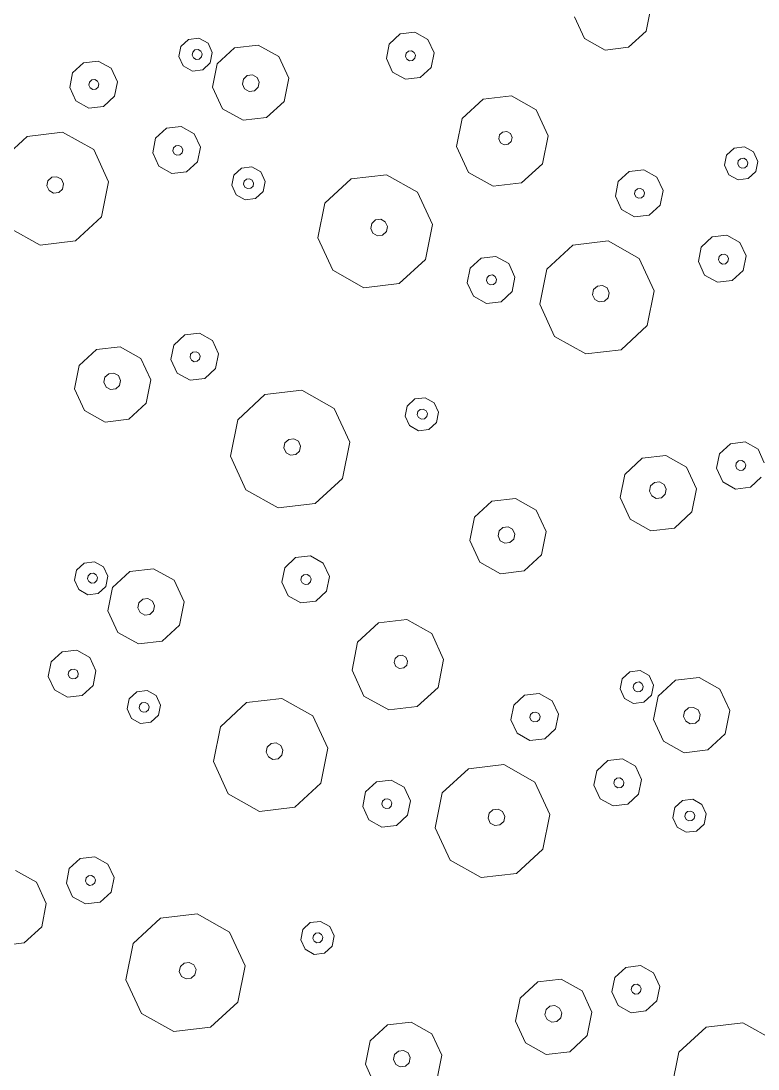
# Model space of a CAD drawing. Header units: metres. Extents: x -2858 to 512, y -1995 to 1252.
# Drawn here: x -927.36 to -924.905, y -899.236 to -895.742 of the extents above; entities that cross this region are included whole.
import ezdxf

# ---------------------------------------------------------------- set-up
doc = ezdxf.new("R2010")
doc.units = ezdxf.units.M
doc.layers.add('Calque commun', color=7, linetype='Continuous')

# ---------------------------------------------------------------- blocks, each defined once
blk = doc.blocks.new('pattern')
at = {"layer": 'Calque commun', "color": 54, "linetype": 'Continuous', "lineweight": 9}
for p, q in [((78.9895, 110.3044), (78.9626, 110.4251)), ((79.0821, 110.2226), (78.9895, 110.3044)), ((79.3116, 110.2737), (79.2052, 110.2109)), ((79.2052, 110.2109), (79.0821, 110.2226)), ((79.0645, 109.9715), (79.0842, 110.0169)), ((79.0842, 110.0169), (79.1267, 110.042)), ((79.1267, 110.042), (79.176, 110.0374)), ((79.176, 110.0374), (79.213, 110.0046)), ((79.1267, 109.9664), (79.1308, 109.9759)), ((79.1308, 109.9759), (79.1398, 109.9812)), ((79.1398, 109.9812), (79.1501, 109.9802)), ((79.1501, 109.9802), (79.1579, 109.9734)), ((79.213, 110.0046), (79.2238, 109.9564)), ((79.0752, 109.9233), (79.0645, 109.9715)), ((79.129, 109.9563), (79.1267, 109.9664)), ((79.1367, 109.9494), (79.129, 109.9563)), ((79.1471, 109.9484), (79.1367, 109.9494)), ((79.156, 109.9537), (79.1471, 109.9484)), ((79.1601, 109.9632), (79.156, 109.9537)), ((79.1579, 109.9734), (79.1601, 109.9632)), ((79.2238, 109.9564), (79.2041, 109.911)), ((79.2992, 109.9065), (79.3673, 109.9468)), ((79.3673, 109.9468), (79.4461, 109.9393)), ((79.1123, 109.8906), (79.0752, 109.9233)), ((79.2041, 109.911), (79.1615, 109.8859)), ((79.2678, 109.834), (79.2992, 109.9065)), ((79.4461, 109.9393), (79.5054, 109.8869)), ((79.1615, 109.8859), (79.1123, 109.8906)), ((79.5054, 109.8869), (79.5226, 109.8097)), ((79.3676, 109.8325), (79.3825, 109.8413)), ((79.3825, 109.8413), (79.3998, 109.8396)), ((79.3998, 109.8396), (79.4127, 109.8282)), ((79.285, 109.7567), (79.2678, 109.834)), ((79.3607, 109.8166), (79.3676, 109.8325)), ((79.3645, 109.7997), (79.3607, 109.8166)), ((79.4165, 109.8113), (79.4096, 109.7954)), ((79.4127, 109.8282), (79.4165, 109.8113)), ((79.5226, 109.8097), (79.4911, 109.7371)), ((78.552, 109.7489), (78.5818, 109.7665)), ((78.5818, 109.7665), (78.6162, 109.7632)), ((79.3775, 109.7883), (79.3645, 109.7997)), ((79.3947, 109.7866), (79.3775, 109.7883)), ((79.4096, 109.7954), (79.3947, 109.7866)), ((78.5382, 109.7171), (78.552, 109.7489)), ((78.6162, 109.7632), (78.6422, 109.7403)), ((78.6422, 109.7403), (78.6497, 109.7065)), ((79.3443, 109.7044), (79.285, 109.7567)), ((79.4911, 109.7371), (79.423, 109.6969)), ((78.5457, 109.6833), (78.5382, 109.7171)), ((78.5776, 109.7144), (78.5818, 109.7239)), ((78.5799, 109.7042), (78.5776, 109.7144)), ((78.5877, 109.6974), (78.5799, 109.7042)), ((78.5818, 109.7239), (78.5907, 109.7292)), ((78.598, 109.6964), (78.5877, 109.6974)), ((78.5907, 109.7292), (78.601, 109.7282)), ((78.6069, 109.7017), (78.598, 109.6964)), ((78.601, 109.7282), (78.6088, 109.7213)), ((78.6111, 109.7112), (78.6069, 109.7017)), ((78.6088, 109.7213), (78.6111, 109.7112)), ((78.6497, 109.7065), (78.6359, 109.6748)), ((79.423, 109.6969), (79.3443, 109.7044)), ((78.5717, 109.6604), (78.5457, 109.6833)), ((78.6061, 109.6572), (78.5717, 109.6604)), ((78.6359, 109.6748), (78.6061, 109.6572)), ((79.7398, 109.629), (79.8079, 109.6692)), ((79.7083, 109.5564), (79.7398, 109.629)), ((78.2432, 109.5778), (78.3113, 109.6181)), ((78.3113, 109.6181), (78.3901, 109.6106)), ((78.3901, 109.6106), (78.4494, 109.5582)), ((78.2118, 109.5053), (78.2432, 109.5778)), ((78.4494, 109.5582), (78.4666, 109.481)), ((79.7255, 109.4792), (79.7083, 109.5564)), ((79.8088, 109.5405), (79.8156, 109.5564)), ((79.8156, 109.5564), (79.8305, 109.5652)), ((79.8305, 109.5652), (79.8478, 109.5636)), ((79.8478, 109.5636), (79.8607, 109.5521)), ((78.3189, 109.5135), (78.3338, 109.5222)), ((78.3338, 109.5222), (78.351, 109.5206)), ((78.611, 109.5122), (78.6535, 109.5373)), ((78.6535, 109.5373), (78.7027, 109.5326)), ((78.7027, 109.5326), (78.7398, 109.4999)), ((79.8125, 109.5237), (79.8088, 109.5405)), ((79.8255, 109.5122), (79.8125, 109.5237)), ((79.8645, 109.5352), (79.8576, 109.5194)), ((79.8607, 109.5521), (79.8645, 109.5352)), ((79.9632, 109.5321), (79.9317, 109.4595)), ((78.229, 109.428), (78.2118, 109.5053)), ((78.312, 109.4976), (78.3189, 109.5135)), ((78.3158, 109.4807), (78.312, 109.4976)), ((78.351, 109.5206), (78.364, 109.5092)), ((78.3677, 109.4923), (78.3609, 109.4764)), ((78.364, 109.5092), (78.3677, 109.4923)), ((78.5913, 109.4668), (78.611, 109.5122)), ((78.7398, 109.4999), (78.7506, 109.4517)), ((79.8427, 109.5106), (79.8255, 109.5122)), ((79.8576, 109.5194), (79.8427, 109.5106)), ((78.3287, 109.4692), (78.3158, 109.4807)), ((78.346, 109.4676), (78.3287, 109.4692)), ((78.3609, 109.4764), (78.346, 109.4676)), ((78.4666, 109.481), (78.4351, 109.4084)), ((78.602, 109.4186), (78.5913, 109.4668)), ((78.6522, 109.4646), (78.6563, 109.4742)), ((78.6544, 109.4545), (78.6522, 109.4646)), ((78.6622, 109.4476), (78.6544, 109.4545)), ((78.6563, 109.4742), (78.6653, 109.4794)), ((78.6653, 109.4794), (78.6756, 109.4785)), ((78.6815, 109.4519), (78.6726, 109.4467)), ((78.6756, 109.4785), (78.6834, 109.4716)), ((78.6856, 109.4615), (78.6815, 109.4519)), ((78.6834, 109.4716), (78.6856, 109.4615)), ((78.7506, 109.4517), (78.7309, 109.4063)), ((79.7848, 109.4268), (79.7255, 109.4792)), ((79.9317, 109.4595), (79.8636, 109.4193)), ((78.2883, 109.3757), (78.229, 109.428)), ((78.6391, 109.3859), (78.602, 109.4186)), ((78.6726, 109.4467), (78.6622, 109.4476)), ((78.9013, 109.3614), (79.0035, 109.4217)), ((79.0035, 109.4217), (79.1217, 109.4105)), ((79.8636, 109.4193), (79.7848, 109.4268)), ((78.4351, 109.4084), (78.367, 109.3682)), ((78.6883, 109.3812), (78.6391, 109.3859)), ((78.7309, 109.4063), (78.6883, 109.3812)), ((79.1217, 109.4105), (79.2106, 109.3319)), ((78.367, 109.3682), (78.2883, 109.3757)), ((78.3496, 109.3314), (78.3794, 109.349)), ((78.3794, 109.349), (78.4138, 109.3457)), ((78.8541, 109.2525), (78.9013, 109.3614)), ((78.3358, 109.2996), (78.3496, 109.3314)), ((78.3756, 109.3088), (78.3845, 109.314)), ((78.3845, 109.314), (78.3948, 109.3131)), ((78.3948, 109.3131), (78.4026, 109.3062)), ((78.4138, 109.3457), (78.4398, 109.3228)), ((78.4398, 109.3228), (78.4473, 109.289)), ((79.2106, 109.3319), (79.2364, 109.2161)), ((78.3433, 109.2658), (78.3358, 109.2996)), ((78.3714, 109.2992), (78.3756, 109.3088)), ((78.3737, 109.2891), (78.3714, 109.2992)), ((78.3815, 109.2822), (78.3737, 109.2891)), ((78.3918, 109.2812), (78.3815, 109.2822)), ((78.4008, 109.2865), (78.3918, 109.2812)), ((78.4049, 109.2961), (78.4008, 109.2865)), ((78.4026, 109.3062), (78.4049, 109.2961)), ((78.4473, 109.289), (78.4335, 109.2572)), ((78.3693, 109.2429), (78.3433, 109.2658)), ((78.4037, 109.2396), (78.3693, 109.2429)), ((78.4335, 109.2572), (78.4037, 109.2396)), ((78.8799, 109.1367), (78.8541, 109.2525)), ((78.9994, 109.2383), (79.0063, 109.2542)), ((79.0063, 109.2542), (79.0212, 109.263)), ((79.0212, 109.263), (79.0384, 109.2614)), ((79.0384, 109.2614), (79.0514, 109.2499)), ((79.0514, 109.2499), (79.0552, 109.233)), ((79.0032, 109.2214), (78.9994, 109.2383)), ((79.0162, 109.21), (79.0032, 109.2214)), ((79.0334, 109.2083), (79.0162, 109.21)), ((79.0483, 109.2171), (79.0334, 109.2083)), ((79.0552, 109.233), (79.0483, 109.2171)), ((79.2364, 109.2161), (79.1892, 109.1073)), ((78.6329, 109.1604), (78.6755, 109.1855)), ((78.6755, 109.1855), (78.7247, 109.1808)), ((78.7247, 109.1808), (78.7617, 109.1481)), ((77.5936, 109.1368), (77.6428, 109.1322)), ((78.6132, 109.115), (78.6329, 109.1604)), ((78.7617, 109.1481), (78.7725, 109.0998)), ((78.9689, 109.0582), (78.8799, 109.1367)), ((77.5313, 109.0664), (77.551, 109.1117)), ((77.6428, 109.1322), (77.6799, 109.0994)), ((78.624, 109.0667), (78.6132, 109.115)), ((78.6754, 109.1099), (78.6795, 109.1194)), ((78.6777, 109.0997), (78.6754, 109.1099)), ((78.6795, 109.1194), (78.6885, 109.1247)), ((78.6885, 109.1247), (78.6988, 109.1237)), ((78.6988, 109.1237), (78.7066, 109.1168)), ((78.7089, 109.1067), (78.7047, 109.0972)), ((78.7066, 109.1168), (78.7089, 109.1067)), ((79.1892, 109.1073), (79.087, 109.0469)), ((79.6826, 109.0965), (79.7124, 109.114)), ((79.7124, 109.114), (79.7468, 109.1108)), ((79.7468, 109.1108), (79.7728, 109.0879)), ((77.5935, 109.0612), (77.5976, 109.0708)), ((77.5976, 109.0708), (77.6066, 109.076)), ((77.6066, 109.076), (77.6169, 109.075)), ((77.6169, 109.075), (77.6247, 109.0682)), ((77.6247, 109.0682), (77.627, 109.058)), ((77.6799, 109.0994), (77.6906, 109.0512)), ((78.661, 109.034), (78.624, 109.0667)), ((78.6854, 109.0929), (78.6777, 109.0997)), ((78.6958, 109.0919), (78.6854, 109.0929)), ((78.7047, 109.0972), (78.6958, 109.0919)), ((78.7725, 109.0998), (78.7528, 109.0545)), ((79.6688, 109.0647), (79.6826, 109.0965)), ((79.7066, 109.0619), (79.7107, 109.0714)), ((79.7107, 109.0714), (79.7196, 109.0767)), ((79.7196, 109.0767), (79.73, 109.0757)), ((79.73, 109.0757), (79.7378, 109.0688)), ((79.7378, 109.0688), (79.74, 109.0587)), ((79.7728, 109.0879), (79.7803, 109.0541)), ((77.5421, 109.0181), (77.5313, 109.0664)), ((77.5958, 109.0511), (77.5935, 109.0612)), ((77.6036, 109.0442), (77.5958, 109.0511)), ((77.6139, 109.0432), (77.6036, 109.0442)), ((77.6228, 109.0485), (77.6139, 109.0432)), ((77.627, 109.058), (77.6228, 109.0485)), ((77.6906, 109.0512), (77.6709, 109.0058)), ((77.7661, 109.0014), (77.8342, 109.0416)), ((77.8342, 109.0416), (77.9129, 109.0341)), ((77.9129, 109.0341), (77.9722, 108.9817)), ((78.7102, 109.0293), (78.661, 109.034)), ((78.7528, 109.0545), (78.7102, 109.0293)), ((79.087, 109.0469), (78.9689, 109.0582)), ((79.6763, 109.0309), (79.6688, 109.0647)), ((79.7088, 109.0517), (79.7066, 109.0619)), ((79.7166, 109.0448), (79.7088, 109.0517)), ((79.727, 109.0439), (79.7166, 109.0448)), ((79.7359, 109.0491), (79.727, 109.0439)), ((79.74, 109.0587), (79.7359, 109.0491)), ((79.7803, 109.0541), (79.7665, 109.0223)), ((77.5791, 108.9854), (77.5421, 109.0181)), ((77.6709, 109.0058), (77.6284, 108.9807)), ((77.7346, 108.9288), (77.7661, 109.0014)), ((79.1772, 108.9854), (79.2198, 109.0105)), ((79.2198, 109.0105), (79.269, 109.0058)), ((79.269, 109.0058), (79.3061, 108.9731)), ((79.7023, 109.008), (79.6763, 109.0309)), ((79.7367, 109.0047), (79.7023, 109.008)), ((79.7665, 109.0223), (79.7367, 109.0047)), ((79.9543, 108.9421), (80.0607, 109.005)), ((80.0607, 109.005), (80.1838, 108.9932)), ((77.6284, 108.9807), (77.5791, 108.9854)), ((77.9722, 108.9817), (77.9894, 108.9045)), ((79.1575, 108.94), (79.1772, 108.9854)), ((79.3061, 108.9731), (79.3168, 108.9249)), ((80.1838, 108.9932), (80.2764, 108.9114)), ((77.7518, 108.8516), (77.7346, 108.9288)), ((77.8276, 108.9114), (77.8345, 108.9273)), ((77.8345, 108.9273), (77.8494, 108.9361)), ((77.8494, 108.9361), (77.8666, 108.9344)), ((77.8666, 108.9344), (77.8796, 108.923)), ((79.1683, 108.8918), (79.1575, 108.94)), ((79.2197, 108.9349), (79.2238, 108.9444)), ((79.222, 108.9248), (79.2197, 108.9349)), ((79.2238, 108.9444), (79.2328, 108.9497)), ((79.2328, 108.9497), (79.2431, 108.9487)), ((79.2431, 108.9487), (79.2509, 108.9418)), ((79.2532, 108.9317), (79.249, 108.9222)), ((79.2509, 108.9418), (79.2532, 108.9317)), ((79.9051, 108.8287), (79.9543, 108.9421)), ((77.8313, 108.8945), (77.8276, 108.9114)), ((77.8443, 108.8831), (77.8313, 108.8945)), ((77.8833, 108.9061), (77.8764, 108.8902)), ((77.8796, 108.923), (77.8833, 108.9061)), ((77.9894, 108.9045), (77.958, 108.8319)), ((79.2053, 108.859), (79.1683, 108.8918)), ((79.2298, 108.9179), (79.222, 108.9248)), ((79.2401, 108.9169), (79.2298, 108.9179)), ((79.249, 108.9222), (79.2401, 108.9169)), ((79.3168, 108.9249), (79.2971, 108.8795)), ((80.2764, 108.9114), (80.3033, 108.7908)), ((77.8615, 108.8814), (77.8443, 108.8831)), ((77.8764, 108.8902), (77.8615, 108.8814)), ((79.2546, 108.8543), (79.2053, 108.859)), ((79.2971, 108.8795), (79.2546, 108.8543)), ((77.8111, 108.7992), (77.7518, 108.8516)), ((77.958, 108.8319), (77.8898, 108.7917)), ((79.932, 108.7081), (79.9051, 108.8287)), ((80.0663, 108.813), (80.0732, 108.8288)), ((80.0732, 108.8288), (80.0881, 108.8376)), ((80.0881, 108.8376), (80.1053, 108.836)), ((80.1053, 108.836), (80.1183, 108.8246)), ((80.1183, 108.8246), (80.1221, 108.8077)), ((77.8898, 108.7917), (77.8111, 108.7992)), ((78.7523, 108.7534), (78.834, 108.8017)), ((78.834, 108.8017), (78.9285, 108.7927)), ((78.9285, 108.7927), (78.9997, 108.7298)), ((80.0701, 108.7961), (80.0663, 108.813)), ((80.0831, 108.7846), (80.0701, 108.7961)), ((80.1152, 108.7918), (80.1003, 108.783)), ((80.1221, 108.8077), (80.1152, 108.7918)), ((80.3033, 108.7908), (80.2541, 108.6774)), ((78.2066, 108.7238), (78.2747, 108.764)), ((78.2747, 108.764), (78.3535, 108.7565)), ((78.3535, 108.7565), (78.4128, 108.7041)), ((78.7145, 108.6663), (78.7523, 108.7534)), ((80.1003, 108.783), (80.0831, 108.7846)), ((78.1752, 108.6512), (78.2066, 108.7238)), ((78.9997, 108.7298), (79.0203, 108.6372)), ((79.2298, 108.6635), (79.332, 108.7238)), ((79.332, 108.7238), (79.4501, 108.7125)), ((78.4128, 108.7041), (78.43, 108.6269)), ((79.4501, 108.7125), (79.5391, 108.634)), ((80.0246, 108.6262), (79.932, 108.7081)), ((78.1924, 108.574), (78.1752, 108.6512)), ((78.2756, 108.6354), (78.2825, 108.6512)), ((78.2825, 108.6512), (78.2974, 108.66)), ((78.2974, 108.66), (78.3146, 108.6584)), ((78.3146, 108.6584), (78.3276, 108.6469)), ((78.7351, 108.5736), (78.7145, 108.6663)), ((78.8307, 108.6549), (78.8362, 108.6676)), ((78.8337, 108.6414), (78.8307, 108.6549)), ((78.8362, 108.6676), (78.8481, 108.6747)), ((78.8481, 108.6747), (78.8619, 108.6734)), ((78.8619, 108.6734), (78.8723, 108.6642)), ((78.8753, 108.6507), (78.8698, 108.638)), ((78.8723, 108.6642), (78.8753, 108.6507)), ((79.1826, 108.5546), (79.2298, 108.6635)), ((80.2541, 108.6774), (80.1477, 108.6145)), ((77.0778, 108.607), (77.1204, 108.6321)), ((77.1204, 108.6321), (77.1696, 108.6275)), ((77.1696, 108.6275), (77.2066, 108.5947)), ((78.2793, 108.6185), (78.2756, 108.6354)), ((78.2923, 108.607), (78.2793, 108.6185)), ((78.3244, 108.6142), (78.3095, 108.6054)), ((78.3313, 108.63), (78.3244, 108.6142)), ((78.3276, 108.6469), (78.3313, 108.63)), ((78.43, 108.6269), (78.3985, 108.5543)), ((78.8441, 108.6323), (78.8337, 108.6414)), ((78.8579, 108.631), (78.8441, 108.6323)), ((78.8698, 108.638), (78.8579, 108.631)), ((79.0203, 108.6372), (78.9825, 108.5501)), ((79.5391, 108.634), (79.5649, 108.5182)), ((80.1477, 108.6145), (80.0246, 108.6262)), ((77.0581, 108.5616), (77.0778, 108.607)), ((77.2066, 108.5947), (77.2174, 108.5465)), ((78.3095, 108.6054), (78.2923, 108.607)), ((77.0689, 108.5134), (77.0581, 108.5616)), ((77.119, 108.5594), (77.1231, 108.569)), ((77.1213, 108.5493), (77.119, 108.5594)), ((77.1291, 108.5424), (77.1213, 108.5493)), ((77.1231, 108.569), (77.1321, 108.5742)), ((77.1394, 108.5415), (77.1291, 108.5424)), ((77.1321, 108.5742), (77.1424, 108.5733)), ((77.1483, 108.5467), (77.1394, 108.5415)), ((77.1424, 108.5733), (77.1502, 108.5664)), ((77.1525, 108.5563), (77.1483, 108.5467)), ((77.1502, 108.5664), (77.1525, 108.5563)), ((77.2174, 108.5465), (77.1977, 108.5011)), ((78.2517, 108.5216), (78.1924, 108.574)), ((78.3985, 108.5543), (78.3304, 108.5141)), ((78.8063, 108.5108), (78.7351, 108.5736)), ((78.9825, 108.5501), (78.9008, 108.5018)), ((79.2084, 108.4388), (79.1826, 108.5546)), ((79.3279, 108.5404), (79.3348, 108.5563)), ((79.3348, 108.5563), (79.3497, 108.5651)), ((79.3497, 108.5651), (79.3669, 108.5634)), ((79.3669, 108.5634), (79.3799, 108.552)), ((79.3799, 108.552), (79.3836, 108.5351)), ((77.1059, 108.4807), (77.0689, 108.5134)), ((77.3682, 108.4562), (77.4703, 108.5165)), ((77.4703, 108.5165), (77.5885, 108.5053)), ((78.3304, 108.5141), (78.2517, 108.5216)), ((78.9008, 108.5018), (78.8063, 108.5108)), ((79.3316, 108.5235), (79.3279, 108.5404)), ((79.3446, 108.512), (79.3316, 108.5235)), ((79.3618, 108.5104), (79.3446, 108.512)), ((79.3767, 108.5192), (79.3618, 108.5104)), ((79.3836, 108.5351), (79.3767, 108.5192)), ((79.5649, 108.5182), (79.5176, 108.4093)), ((77.1551, 108.476), (77.1059, 108.4807)), ((77.1977, 108.5011), (77.1551, 108.476)), ((77.5885, 108.5053), (77.6774, 108.4268)), ((76.8164, 108.4262), (76.8462, 108.4438)), ((76.8462, 108.4438), (76.8806, 108.4405)), ((76.8806, 108.4405), (76.9066, 108.4176)), ((77.321, 108.3473), (77.3682, 108.4562)), ((79.2973, 108.3602), (79.2084, 108.4388)), ((80.0267, 108.4205), (80.0692, 108.4457)), ((80.0692, 108.4457), (80.1185, 108.441)), ((80.1185, 108.441), (80.1555, 108.4083)), ((76.8026, 108.3944), (76.8164, 108.4262)), ((76.8383, 108.394), (76.8424, 108.4036)), ((76.8424, 108.4036), (76.8513, 108.4088)), ((76.8513, 108.4088), (76.8617, 108.4079)), ((76.8617, 108.4079), (76.8695, 108.401)), ((76.9066, 108.4176), (76.9141, 108.3838)), ((77.6774, 108.4268), (77.7032, 108.3109)), ((79.5176, 108.4093), (79.4155, 108.349)), ((80.007, 108.3752), (80.0267, 108.4205)), ((80.1555, 108.4083), (80.1663, 108.36)), ((76.8101, 108.3606), (76.8026, 108.3944)), ((76.8405, 108.3839), (76.8383, 108.394)), ((76.8483, 108.377), (76.8405, 108.3839)), ((76.8586, 108.3761), (76.8483, 108.377)), ((76.8676, 108.3813), (76.8586, 108.3761)), ((76.8717, 108.3909), (76.8676, 108.3813)), ((76.8695, 108.401), (76.8717, 108.3909)), ((76.9141, 108.3838), (76.9003, 108.352)), ((80.0177, 108.3269), (80.007, 108.3752)), ((80.0692, 108.3701), (80.0733, 108.3796)), ((80.0714, 108.3599), (80.0692, 108.3701)), ((80.0733, 108.3796), (80.0823, 108.3849)), ((80.0823, 108.3849), (80.0926, 108.3839)), ((80.0926, 108.3839), (80.1004, 108.377)), ((80.1004, 108.377), (80.1026, 108.3669)), ((76.8361, 108.3377), (76.8101, 108.3606)), ((76.8705, 108.3344), (76.8361, 108.3377)), ((76.9003, 108.352), (76.8705, 108.3344)), ((77.3468, 108.2315), (77.321, 108.3473)), ((77.4662, 108.3331), (77.4731, 108.349)), ((77.47, 108.3162), (77.4662, 108.3331)), ((77.4731, 108.349), (77.488, 108.3578)), ((77.488, 108.3578), (77.5053, 108.3562)), ((77.5053, 108.3562), (77.5182, 108.3447)), ((77.5182, 108.3447), (77.522, 108.3278)), ((79.4155, 108.349), (79.2973, 108.3602)), ((80.0792, 108.3531), (80.0714, 108.3599)), ((80.0896, 108.3521), (80.0792, 108.3531)), ((80.0985, 108.3574), (80.0896, 108.3521)), ((80.1026, 108.3669), (80.0985, 108.3574)), ((80.1663, 108.36), (80.1466, 108.3146)), ((80.2417, 108.3102), (80.3098, 108.3504)), ((80.3098, 108.3504), (80.3886, 108.3429)), ((80.3886, 108.3429), (80.4479, 108.2905)), ((77.483, 108.3048), (77.47, 108.3162)), ((77.5002, 108.3031), (77.483, 108.3048)), ((77.5151, 108.312), (77.5002, 108.3031)), ((77.522, 108.3278), (77.5151, 108.312)), ((77.7032, 108.3109), (77.656, 108.2021)), ((78.8001, 108.2861), (78.8427, 108.3112)), ((78.8427, 108.3112), (78.8919, 108.3065)), ((78.8919, 108.3065), (78.929, 108.2738)), ((80.0548, 108.2942), (80.0177, 108.3269)), ((80.1466, 108.3146), (80.104, 108.2895)), ((80.2103, 108.2376), (80.2417, 108.3102)), ((77.0997, 108.2552), (77.1423, 108.2803)), ((77.1423, 108.2803), (77.1915, 108.2756)), ((77.1915, 108.2756), (77.2286, 108.2429)), ((78.7805, 108.2407), (78.8001, 108.2861)), ((78.929, 108.2738), (78.9398, 108.2256)), ((80.104, 108.2895), (80.0548, 108.2942)), ((77.08, 108.2098), (77.0997, 108.2552)), ((77.2286, 108.2429), (77.2393, 108.1946)), ((77.4357, 108.153), (77.3468, 108.2315)), ((78.7912, 108.1925), (78.7805, 108.2407)), ((78.8427, 108.2356), (78.8468, 108.2451)), ((78.8449, 108.2255), (78.8427, 108.2356)), ((78.8468, 108.2451), (78.8557, 108.2504)), ((78.8557, 108.2504), (78.8661, 108.2494)), ((78.8661, 108.2494), (78.8739, 108.2426)), ((78.8761, 108.2324), (78.872, 108.2229)), ((78.8739, 108.2426), (78.8761, 108.2324)), ((80.2275, 108.1604), (80.2103, 108.2376)), ((77.0908, 108.1615), (77.08, 108.2098)), ((77.1422, 108.2047), (77.1464, 108.2142)), ((77.1445, 108.1945), (77.1422, 108.2047)), ((77.1523, 108.1877), (77.1445, 108.1945)), ((77.1464, 108.2142), (77.1553, 108.2195)), ((77.1553, 108.2195), (77.1656, 108.2185)), ((77.1656, 108.2185), (77.1734, 108.2116)), ((77.1757, 108.2015), (77.1715, 108.192)), ((77.1734, 108.2116), (77.1757, 108.2015)), ((77.2393, 108.1946), (77.2196, 108.1493)), ((77.656, 108.2021), (77.5538, 108.1417)), ((78.1494, 108.1913), (78.1792, 108.2089)), ((78.1792, 108.2089), (78.2137, 108.2056)), ((78.2137, 108.2056), (78.2396, 108.1827)), ((78.8527, 108.2186), (78.8449, 108.2255)), ((78.863, 108.2176), (78.8527, 108.2186)), ((78.872, 108.2229), (78.863, 108.2176)), ((78.9398, 108.2256), (78.9201, 108.1802)), ((77.1279, 108.1288), (77.0908, 108.1615)), ((77.1626, 108.1867), (77.1523, 108.1877)), ((77.1715, 108.192), (77.1626, 108.1867)), ((78.1356, 108.1595), (78.1494, 108.1913)), ((78.1432, 108.1257), (78.1356, 108.1595)), ((78.1734, 108.1567), (78.1775, 108.1662)), ((78.1775, 108.1662), (78.1865, 108.1715)), ((78.1865, 108.1715), (78.1968, 108.1705)), ((78.1968, 108.1705), (78.2046, 108.1636)), ((78.2046, 108.1636), (78.2068, 108.1535)), ((78.2396, 108.1827), (78.2471, 108.1489)), ((78.8283, 108.1598), (78.7912, 108.1925)), ((78.8775, 108.1551), (78.8283, 108.1598)), ((78.9201, 108.1802), (78.8775, 108.1551)), ((79.4945, 108.1525), (79.5243, 108.1701)), ((79.5243, 108.1701), (79.5587, 108.1668)), ((79.5587, 108.1668), (79.5847, 108.1439)), ((77.1771, 108.1241), (77.1279, 108.1288)), ((77.2196, 108.1493), (77.1771, 108.1241)), ((77.5538, 108.1417), (77.4357, 108.153)), ((78.1691, 108.1028), (78.1432, 108.1257)), ((78.1757, 108.1465), (78.1734, 108.1567)), ((78.1834, 108.1396), (78.1757, 108.1465)), ((78.1938, 108.1387), (78.1834, 108.1396)), ((78.2027, 108.1439), (78.1938, 108.1387)), ((78.2068, 108.1535), (78.2027, 108.1439)), ((78.2471, 108.1489), (78.2334, 108.1171)), ((79.4807, 108.1208), (79.4945, 108.1525)), ((79.5201, 108.118), (79.5243, 108.1275)), ((79.5243, 108.1275), (79.5332, 108.1328)), ((79.5332, 108.1328), (79.5435, 108.1318)), ((79.5435, 108.1318), (79.5513, 108.125)), ((79.5513, 108.125), (79.5536, 108.1148)), ((79.5847, 108.1439), (79.5922, 108.1102)), ((77.644, 108.0802), (77.6866, 108.1053)), ((77.6866, 108.1053), (77.7358, 108.1006)), ((77.7358, 108.1006), (77.7729, 108.0679)), ((78.2036, 108.0995), (78.1691, 108.1028)), ((78.2334, 108.1171), (78.2036, 108.0995)), ((78.4211, 108.0369), (78.5275, 108.0998)), ((78.5275, 108.0998), (78.6506, 108.088)), ((78.6506, 108.088), (78.7432, 108.0062)), ((79.4882, 108.087), (79.4807, 108.1208)), ((79.5224, 108.1079), (79.5201, 108.118)), ((79.5302, 108.101), (79.5224, 108.1079)), ((79.5405, 108.1), (79.5302, 108.101)), ((79.5494, 108.1053), (79.5405, 108.1)), ((79.5536, 108.1148), (79.5494, 108.1053)), ((79.5922, 108.1102), (79.5784, 108.0784)), ((77.6244, 108.0348), (77.644, 108.0802)), ((77.7729, 108.0679), (77.7836, 108.0197)), ((79.5142, 108.0641), (79.4882, 108.087)), ((79.5486, 108.0608), (79.5142, 108.0641)), ((79.5784, 108.0784), (79.5486, 108.0608)), ((77.6351, 107.9866), (77.6244, 108.0348)), ((77.6865, 108.0297), (77.6907, 108.0392)), ((77.6888, 108.0196), (77.6865, 108.0297)), ((77.6966, 108.0127), (77.6888, 108.0196)), ((77.6907, 108.0392), (77.6996, 108.0445)), ((77.6996, 108.0445), (77.71, 108.0435)), ((77.71, 108.0435), (77.7177, 108.0367)), ((77.72, 108.0265), (77.7159, 108.017)), ((77.7177, 108.0367), (77.72, 108.0265)), ((77.7836, 108.0197), (77.764, 107.9743)), ((78.3719, 107.9235), (78.4211, 108.0369)), ((79.1857, 107.9815), (79.2538, 108.0217)), ((79.2538, 108.0217), (79.3326, 108.0142)), ((77.6722, 107.9538), (77.6351, 107.9866)), ((77.7069, 108.0117), (77.6966, 108.0127)), ((77.7159, 108.017), (77.7069, 108.0117)), ((78.7432, 108.0062), (78.7701, 107.8856)), ((79.3326, 108.0142), (79.3919, 107.9618)), ((77.7214, 107.9492), (77.6722, 107.9538)), ((77.764, 107.9743), (77.7214, 107.9492)), ((79.1543, 107.9089), (79.1857, 107.9815)), ((79.3919, 107.9618), (79.4091, 107.8846)), ((78.3988, 107.8029), (78.3719, 107.9235)), ((78.5331, 107.9078), (78.54, 107.9237)), ((78.54, 107.9237), (78.5549, 107.9324)), ((78.5549, 107.9324), (78.5722, 107.9308)), ((78.5722, 107.9308), (78.5851, 107.9194)), ((78.5851, 107.9194), (78.5889, 107.9025)), ((79.2545, 107.9012), (79.2614, 107.9171)), ((79.2614, 107.9171), (79.2763, 107.9259)), ((79.2763, 107.9259), (79.2935, 107.9242)), ((79.2935, 107.9242), (79.3065, 107.9128)), ((79.5338, 107.8705), (79.5535, 107.9158)), ((79.5535, 107.9158), (79.596, 107.941)), ((79.596, 107.941), (79.6452, 107.9363)), ((79.6452, 107.9363), (79.6823, 107.9036)), ((77.2191, 107.8482), (77.3008, 107.8965)), ((77.3008, 107.8965), (77.3953, 107.8875)), ((77.3953, 107.8875), (77.4665, 107.8246)), ((78.5369, 107.8909), (78.5331, 107.9078)), ((78.5499, 107.8794), (78.5369, 107.8909)), ((78.5671, 107.8778), (78.5499, 107.8794)), ((78.582, 107.8866), (78.5671, 107.8778)), ((78.5889, 107.9025), (78.582, 107.8866)), ((78.7701, 107.8856), (78.721, 107.7722)), ((79.1715, 107.8317), (79.1543, 107.9089)), ((79.2583, 107.8843), (79.2545, 107.9012)), ((79.2712, 107.8729), (79.2583, 107.8843)), ((79.3034, 107.88), (79.2885, 107.8712)), ((79.3102, 107.8959), (79.3034, 107.88)), ((79.3065, 107.9128), (79.3102, 107.8959)), ((79.4091, 107.8846), (79.3776, 107.812)), ((79.5988, 107.8778), (79.6077, 107.8831)), ((79.6077, 107.8831), (79.6181, 107.8821)), ((79.6181, 107.8821), (79.6259, 107.8752)), ((79.6823, 107.9036), (79.6931, 107.8553)), ((76.6734, 107.8186), (76.7416, 107.8588)), ((76.7416, 107.8588), (76.8203, 107.8513)), ((76.8203, 107.8513), (76.8796, 107.7989)), ((77.1813, 107.7611), (77.2191, 107.8482)), ((79.2885, 107.8712), (79.2712, 107.8729)), ((79.5445, 107.8222), (79.5338, 107.8705)), ((79.5947, 107.8683), (79.5988, 107.8778)), ((79.5969, 107.8581), (79.5947, 107.8683)), ((79.6047, 107.8513), (79.5969, 107.8581)), ((79.6151, 107.8503), (79.6047, 107.8513)), ((79.624, 107.8556), (79.6151, 107.8503)), ((79.6281, 107.8651), (79.624, 107.8556)), ((79.6259, 107.8752), (79.6281, 107.8651)), ((79.6931, 107.8553), (79.6734, 107.8099)), ((77.4665, 107.8246), (77.4871, 107.732)), ((77.6966, 107.7583), (77.7988, 107.8186)), ((77.7988, 107.8186), (77.9169, 107.8074)), ((79.2308, 107.7793), (79.1715, 107.8317)), ((79.3776, 107.812), (79.3095, 107.7718)), ((79.5816, 107.7895), (79.5445, 107.8222)), ((79.6734, 107.8099), (79.6308, 107.7848)), ((76.8796, 107.7989), (76.8968, 107.7217)), ((77.9169, 107.8074), (78.0059, 107.7288)), ((78.4915, 107.721), (78.3988, 107.8029)), ((79.3095, 107.7718), (79.2308, 107.7793)), ((79.6308, 107.7848), (79.5816, 107.7895)), ((77.202, 107.6684), (77.1813, 107.7611)), ((77.2975, 107.7497), (77.3031, 107.7624)), ((77.3006, 107.7362), (77.2975, 107.7497)), ((77.3031, 107.7624), (77.315, 107.7695)), ((77.315, 107.7695), (77.3288, 107.7682)), ((77.3288, 107.7682), (77.3391, 107.759)), ((77.3421, 107.7455), (77.3366, 107.7328)), ((77.3391, 107.759), (77.3421, 107.7455)), ((77.6494, 107.6494), (77.6966, 107.7583)), ((78.721, 107.7722), (78.6145, 107.7093)), ((79.2921, 107.735), (79.3219, 107.7526)), ((79.3219, 107.7526), (79.3563, 107.7493)), ((79.3563, 107.7493), (79.3823, 107.7264)), ((76.8968, 107.7217), (76.8654, 107.6491)), ((77.3109, 107.7271), (77.3006, 107.7362)), ((77.3247, 107.7258), (77.3109, 107.7271)), ((77.3366, 107.7328), (77.3247, 107.7258)), ((77.4871, 107.732), (77.4494, 107.6449)), ((78.0059, 107.7288), (78.0317, 107.613)), ((78.6145, 107.7093), (78.4915, 107.721)), ((79.2783, 107.7033), (79.2921, 107.735)), ((79.3139, 107.7029), (79.3181, 107.7124)), ((79.3181, 107.7124), (79.327, 107.7177)), ((79.327, 107.7177), (79.3373, 107.7167)), ((79.3373, 107.7167), (79.3451, 107.7098)), ((79.3451, 107.7098), (79.3474, 107.6997)), ((79.3823, 107.7264), (79.3898, 107.6926)), ((79.2858, 107.6695), (79.2783, 107.7033)), ((79.3118, 107.6466), (79.2858, 107.6695)), ((79.3162, 107.6927), (79.3139, 107.7029)), ((79.324, 107.6859), (79.3162, 107.6927)), ((79.3343, 107.6849), (79.324, 107.6859)), ((79.3433, 107.6902), (79.3343, 107.6849)), ((79.3474, 107.6997), (79.3433, 107.6902)), ((79.3898, 107.6926), (79.376, 107.6609)), ((77.2731, 107.6056), (77.202, 107.6684)), ((77.4494, 107.6449), (77.3676, 107.5966)), ((77.6752, 107.5336), (77.6494, 107.6494)), ((77.7947, 107.6352), (77.8016, 107.6511)), ((77.7985, 107.6183), (77.7947, 107.6352)), ((77.8016, 107.6511), (77.8165, 107.6599)), ((77.8165, 107.6599), (77.8337, 107.6582)), ((77.8337, 107.6582), (77.8467, 107.6468)), ((77.8467, 107.6468), (77.8504, 107.6299)), ((79.3462, 107.6433), (79.3118, 107.6466)), ((79.376, 107.6609), (79.3462, 107.6433)), ((77.3676, 107.5966), (77.2731, 107.6056)), ((77.8114, 107.6068), (77.7985, 107.6183)), ((77.8287, 107.6052), (77.8114, 107.6068)), ((77.8436, 107.614), (77.8287, 107.6052)), ((77.8504, 107.6299), (77.8436, 107.614)), ((78.0317, 107.613), (77.9845, 107.5041)), ((77.7642, 107.455), (77.6752, 107.5336)), ((78.4935, 107.5154), (78.5361, 107.5405)), ((78.5361, 107.5405), (78.5853, 107.5358)), ((78.5853, 107.5358), (78.6224, 107.5031)), ((77.9845, 107.5041), (77.8823, 107.4438)), ((78.4738, 107.47), (78.4935, 107.5154)), ((78.6224, 107.5031), (78.6331, 107.4548)), ((78.4846, 107.4217), (78.4738, 107.47)), ((78.536, 107.4649), (78.5401, 107.4744)), ((78.5383, 107.4547), (78.536, 107.4649)), ((78.5401, 107.4744), (78.5491, 107.4797)), ((78.5491, 107.4797), (78.5594, 107.4787)), ((78.5594, 107.4787), (78.5672, 107.4718)), ((78.5695, 107.4617), (78.5653, 107.4522)), ((78.5672, 107.4718), (78.5695, 107.4617)), ((77.8823, 107.4438), (77.7642, 107.455)), ((78.5461, 107.4479), (78.5383, 107.4547)), ((78.5564, 107.4469), (78.5461, 107.4479)), ((78.5653, 107.4522), (78.5564, 107.4469)), ((78.6331, 107.4548), (78.6134, 107.4095)), ((78.7085, 107.405), (78.7767, 107.4452)), ((78.7767, 107.4452), (78.8554, 107.4377)), ((78.8554, 107.4377), (78.9147, 107.3853)), ((77.267, 107.3809), (77.3095, 107.406)), ((77.3095, 107.406), (77.3588, 107.4014)), ((77.3588, 107.4014), (77.3958, 107.3686)), ((78.5216, 107.389), (78.4846, 107.4217)), ((78.5709, 107.3843), (78.5216, 107.389)), ((78.6134, 107.4095), (78.5709, 107.3843)), ((78.6771, 107.3324), (78.7085, 107.405)), ((77.2473, 107.3355), (77.267, 107.3809)), ((77.3958, 107.3686), (77.4066, 107.3204)), ((78.9147, 107.3853), (78.9319, 107.3081)), ((77.258, 107.2873), (77.2473, 107.3355)), ((77.3095, 107.3304), (77.3136, 107.3399)), ((77.3117, 107.3203), (77.3095, 107.3304)), ((77.3195, 107.3134), (77.3117, 107.3203)), ((77.3136, 107.3399), (77.3226, 107.3452)), ((77.3226, 107.3452), (77.3329, 107.3442)), ((77.3329, 107.3442), (77.3407, 107.3374)), ((77.3429, 107.3272), (77.3388, 107.3177)), ((77.3407, 107.3374), (77.3429, 107.3272)), ((77.4066, 107.3204), (77.3869, 107.275)), ((78.6943, 107.2552), (78.6771, 107.3324)), ((78.7701, 107.315), (78.777, 107.3309)), ((78.777, 107.3309), (78.7919, 107.3397)), ((78.7919, 107.3397), (78.8091, 107.3381)), ((78.8091, 107.3381), (78.8221, 107.3266)), ((78.8221, 107.3266), (78.8258, 107.3097)), ((77.2951, 107.2546), (77.258, 107.2873)), ((77.3299, 107.3124), (77.3195, 107.3134)), ((77.3388, 107.3177), (77.3299, 107.3124)), ((78.7738, 107.2981), (78.7701, 107.315)), ((78.7868, 107.2867), (78.7738, 107.2981)), ((78.804, 107.2851), (78.7868, 107.2867)), ((78.8189, 107.2939), (78.804, 107.2851)), ((78.8258, 107.3097), (78.8189, 107.2939)), ((78.9319, 107.3081), (78.9005, 107.2355)), ((77.3443, 107.2499), (77.2951, 107.2546)), ((77.3869, 107.275), (77.3443, 107.2499)), ((77.9613, 107.2473), (77.9911, 107.2649)), ((77.9911, 107.2649), (78.0255, 107.2616)), ((78.0255, 107.2616), (78.0515, 107.2387)), ((78.7536, 107.2028), (78.6943, 107.2552)), ((77.9475, 107.2156), (77.9613, 107.2473)), ((77.955, 107.1818), (77.9475, 107.2156)), ((77.987, 107.2128), (77.9911, 107.2224)), ((77.9911, 107.2224), (78, 107.2276)), ((78, 107.2276), (78.0104, 107.2266)), ((78.0104, 107.2266), (78.0181, 107.2198)), ((78.0181, 107.2198), (78.0204, 107.2096)), ((78.0515, 107.2387), (78.059, 107.205)), ((78.9005, 107.2355), (78.8323, 107.1953)), ((77.981, 107.1589), (77.955, 107.1818)), ((77.9892, 107.2027), (77.987, 107.2128)), ((77.997, 107.1958), (77.9892, 107.2027)), ((78.0073, 107.1948), (77.997, 107.1958)), ((78.0163, 107.2001), (78.0073, 107.1948)), ((78.0204, 107.2096), (78.0163, 107.2001)), ((78.059, 107.205), (78.0452, 107.1732)), ((78.8323, 107.1953), (78.7536, 107.2028)), ((78.0154, 107.1556), (77.981, 107.1589)), ((78.0452, 107.1732), (78.0154, 107.1556)), ((77.6525, 107.0763), (77.7207, 107.1165)), ((77.7207, 107.1165), (77.7994, 107.109)), ((77.6211, 107.0037), (77.6525, 107.0763)), ((77.7994, 107.109), (77.8587, 107.0566)), ((77.8587, 107.0566), (77.8759, 106.9794)), ((77.7213, 106.996), (77.7282, 107.0119)), ((77.7282, 107.0119), (77.7431, 107.0207)), ((77.7431, 107.0207), (77.7603, 107.0191)), ((77.7603, 107.0191), (77.7733, 107.0076)), ((77.7733, 107.0076), (77.7771, 106.9907)), ((78.0006, 106.9653), (78.0203, 107.0107)), ((78.0203, 107.0107), (78.0629, 107.0358)), ((78.0629, 107.0358), (78.1121, 107.0311)), ((78.1121, 107.0311), (78.1491, 106.9984)), ((77.6383, 106.9265), (77.6211, 107.0037)), ((77.7251, 106.9791), (77.7213, 106.996)), ((77.7381, 106.9677), (77.7251, 106.9791)), ((77.7702, 106.9748), (77.7553, 106.966)), ((77.7771, 106.9907), (77.7702, 106.9748)), ((77.8759, 106.9794), (77.8445, 106.9068)), ((78.0615, 106.9631), (78.0656, 106.9726)), ((78.0656, 106.9726), (78.0746, 106.9779)), ((78.0746, 106.9779), (78.0849, 106.9769)), ((78.0849, 106.9769), (78.0927, 106.97)), ((78.0927, 106.97), (78.095, 106.9599)), ((78.1491, 106.9984), (78.1599, 106.9501)), ((77.7553, 106.966), (77.7381, 106.9677)), ((78.0114, 106.917), (78.0006, 106.9653)), ((78.0638, 106.953), (78.0615, 106.9631)), ((78.0715, 106.9461), (78.0638, 106.953)), ((78.0819, 106.9451), (78.0715, 106.9461)), ((78.0908, 106.9504), (78.0819, 106.9451)), ((78.095, 106.9599), (78.0908, 106.9504)), ((78.1599, 106.9501), (78.1402, 106.9047)), ((77.6976, 106.8741), (77.6383, 106.9265)), ((77.8445, 106.9068), (77.7763, 106.8666)), ((78.0484, 106.8843), (78.0114, 106.917)), ((78.1402, 106.9047), (78.0976, 106.8796)), ((78.3107, 106.8599), (78.4128, 106.9202)), ((78.4128, 106.9202), (78.531, 106.9089)), ((78.531, 106.9089), (78.6199, 106.8304)), ((77.7763, 106.8666), (77.6976, 106.8741)), ((78.0976, 106.8796), (78.0484, 106.8843)), ((77.7589, 106.8298), (77.7887, 106.8474)), ((77.7887, 106.8474), (77.8231, 106.8441)), ((77.8231, 106.8441), (77.8491, 106.8212)), ((78.2635, 106.751), (78.3107, 106.8599)), ((78.6199, 106.8304), (78.6457, 106.7146)), ((77.7451, 106.7981), (77.7589, 106.8298)), ((77.7526, 106.7643), (77.7451, 106.7981)), ((77.7808, 106.7977), (77.7849, 106.8072)), ((77.783, 106.7876), (77.7808, 106.7977)), ((77.7849, 106.8072), (77.7938, 106.8125)), ((77.7938, 106.8125), (77.8042, 106.8115)), ((77.8042, 106.8115), (77.812, 106.8046)), ((77.812, 106.8046), (77.8142, 106.7945)), ((77.8491, 106.8212), (77.8566, 106.7874)), ((77.7786, 106.7414), (77.7526, 106.7643)), ((77.7908, 106.7807), (77.783, 106.7876)), ((77.8011, 106.7797), (77.7908, 106.7807)), ((77.8101, 106.785), (77.8011, 106.7797)), ((77.8142, 106.7945), (77.8101, 106.785)), ((77.8566, 106.7874), (77.8428, 106.7557)), ((78.4156, 106.7527), (78.4305, 106.7615)), ((78.4305, 106.7615), (78.4478, 106.7598)), ((77.813, 106.7381), (77.7786, 106.7414)), ((77.8428, 106.7557), (77.813, 106.7381)), ((78.2893, 106.6352), (78.2635, 106.751)), ((78.4087, 106.7368), (78.4156, 106.7527)), ((78.4125, 106.7199), (78.4087, 106.7368)), ((78.4478, 106.7598), (78.4607, 106.7484)), ((78.4645, 106.7315), (78.4576, 106.7156)), ((78.4607, 106.7484), (78.4645, 106.7315)), ((78.4255, 106.7084), (78.4125, 106.7199)), ((78.4427, 106.7068), (78.4255, 106.7084)), ((78.4576, 106.7156), (78.4427, 106.7068)), ((78.0225, 106.6134), (78.0422, 106.6588)), ((78.0422, 106.6588), (78.0848, 106.6839)), ((78.0848, 106.6839), (78.134, 106.6793)), ((78.134, 106.6793), (78.1711, 106.6465)), ((78.0889, 106.6178), (78.0978, 106.6231)), ((78.0978, 106.6231), (78.1081, 106.6221)), ((78.1081, 106.6221), (78.1159, 106.6153)), ((78.1711, 106.6465), (78.1818, 106.5983)), ((78.3782, 106.5566), (78.2893, 106.6352)), ((78.0333, 106.5652), (78.0225, 106.6134)), ((78.0847, 106.6083), (78.0889, 106.6178)), ((78.087, 106.5982), (78.0847, 106.6083)), ((78.0948, 106.5913), (78.087, 106.5982)), ((78.1051, 106.5903), (78.0948, 106.5913)), ((78.114, 106.5956), (78.1051, 106.5903)), ((78.1182, 106.6051), (78.114, 106.5956)), ((78.1159, 106.6153), (78.1182, 106.6051)), ((78.1818, 106.5983), (78.1621, 106.5529)), ((78.0704, 106.5325), (78.0333, 106.5652)), ((78.1621, 106.5529), (78.1196, 106.5278)), ((78.4963, 106.5454), (78.3782, 106.5566)), ((78.1196, 106.5278), (78.0704, 106.5325))]:
    blk.add_line(p, q, dxfattribs=at)
at = {"layer": 'Calque commun', "color": 7, "linetype": 'Continuous', "lineweight": 9}
mesh = blk.add_polyface(dxfattribs=at)
corners = [(70.8497, 113.5412), (53.8349, 19.1692), (74.7282, 106.3237), (76.0435, 113.5984), (74.769, 106.1763), (58.8077, 18.2701), (114.1703, 105.207), (114.1703, 98.5387)]
mesh.append_faces([[corners[k] for k in face] for face in [(3, 4, 6)]], dxfattribs={"vtx0": -1, "vtx1": -1, "color": 7})
mesh.append_faces([[corners[k] for k in face] for face in [(3, 2, 4)]], dxfattribs={"vtx0": -1, "vtx2": -1, "color": 7})
mesh.append_faces([[corners[k] for k in face] for face in [(5, 2, 1)]], dxfattribs={"vtx1": -1, "color": 7})
mesh.append_faces([[corners[k] for k in face] for face in [(0, 1, 2), (3, 0, 2)]], dxfattribs={"vtx1": -1, "vtx2": -1, "color": 7})
mesh.append_faces([[corners[k] for k in face] for face in [(4, 7, 6)]], dxfattribs={"vtx2": -1, "color": 7})

msp = doc.modelspace()

# ---------------------------------------------------------------- block references
at = {"layer": 'Calque commun', "color": 0, "linetype": 'ByBlock', "lineweight": -2, "rotation": 228.1617603435354}
msp.add_blockref('pattern', (-954.4467, -766.6559), dxfattribs=at)

doc.saveas('drawing.dxf')
